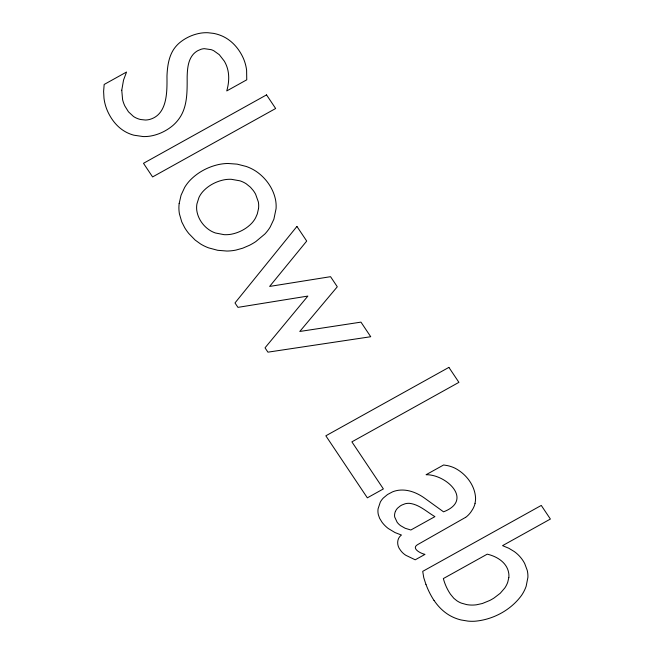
<?xml version="1.0" encoding="UTF-8"?>
<svg xmlns="http://www.w3.org/2000/svg" width="654" height="654" viewBox="0 0 654 654"><rect width="100%" height="100%" fill="white"/><g stroke="black" fill="none" stroke-linecap="round" stroke-linejoin="round"><path stroke-width="0.98" d="M465.615 517.347L418.07 544.373C410.377 548.24 420.865 553.595 425.002 554.371L415.225 559.808L405.848 555.303A22.187 19.293 -13.3 0 1 400.232 549.875C396.684 545.518 396.577 538.504 401.433 535.037L395.008 532.56L388.247 528.489A37.564 32.667 -13.3 0 1 381.985 522.17L379.582 518.246L378.306 514.543A21.271 18.5 -13.3 0 1 378.077 508.82L380.293 502.141A20.944 18.214 -13.3 0 1 383.326 498.013L387.544 494.514L392.49 491.882A21.95 19.08 -13.3 0 1 398.654 490.255C408.055 489.061 417.342 492.895 424.83 498.315L443.543 511.829C473.815 500.212 446.298 474.33 426.089 474.722L443.616 464.978L447.598 465.632A33.534 29.16 -13.3 0 1 454.963 468.174C466.008 473.88 474.984 485.35 475.564 498.062A29.61 25.743 -13.3 0 1 474.992 503.376M434.035 600.38C438.687 607.386 445.014 613.403 452.674 617.008A43.385 37.719 -13.3 0 0 461.119 619.976L467.937 621.104A42.796 37.213 -13.3 0 0 474.886 621.226C493.067 619.69 510.913 610.092 521.647 595.246A44.905 39.044 -13.3 0 0 526.143 586.311L527.909 577.31A34.637 30.117 -13.3 0 0 527.23 570.345L524.704 563.584A44.39 38.594 -13.3 0 0 521.884 559.056A40.793 35.463 -13.3 0 0 514.346 551.608L508.877 548.289L502.558 545.64L550.39 519.047L541.275 505.428L422.713 571.359L423.784 577.752L425.926 584.39M465.656 517.388A24.55 21.345 -13.3 0 0 471.796 510.651A25.858 22.489 -13.3 0 0 475.082 503.384M433.978 600.405A102.645 89.246 -13.3 0 1 425.975 584.374M121.767 90.227L122.584 99.563A41.349 35.954 -13.3 0 0 124.889 106.054L128.462 111.809L133.49 116.486A21.917 19.064 -13.3 0 0 140.643 119.518L145.368 120.025A15.925 13.848 -13.3 0 0 149.938 119.363C167.915 114.164 167.056 90.636 166.974 76.019C167.367 67.198 168.47 57.977 173.114 50.268A32.259 28.048 -13.3 0 1 179.498 42.829C185.515 37.809 192.905 34.433 200.631 33.15A33.125 28.801 -13.3 0 1 207.98 32.733L213.515 33.37A38.929 33.844 -13.3 0 1 217.193 34.245A38.414 33.395 -13.3 0 1 224.069 36.959C232.611 41.341 239.094 49.066 243.084 57.691A56.473 49.107 -13.3 0 1 246.607 70.231L246.754 79.813L226.758 90.931C228.859 83.565 229.562 75.586 227.363 68.163A41.112 35.749 -13.3 0 0 224.314 61.149L219.286 54.683L213.825 50.775A21.803 18.958 -13.3 0 0 211.226 49.671L204.31 48.666A12.99 11.298 -13.3 0 0 201.023 49.287L197.851 50.644A16.816 14.625 -13.3 0 0 193.077 54.486C187.927 60.585 187.404 69.046 187.158 76.673C187.142 91.249 187.804 107.771 178.166 119.903A38.333 33.329 -13.3 0 1 172.493 125.83C166.206 130.988 158.62 134.642 150.592 136.04A34.122 29.667 -13.3 0 1 143.161 136.563L133.89 135.198A37.67 32.757 -13.3 0 1 125.388 131.756C117.205 127.187 111.213 119.42 107.469 110.943A61.149 53.17 -13.3 0 1 103.978 98.19L103.61 91.446L104.166 84.464L126.541 72.022L123.524 80.115L121.767 90.227M179.155 203.59L178.967 205.667A46.467 40.401 -13.3 0 0 179.417 213.858L181.755 221.878L184.747 227.772A66.773 58.059 -13.3 0 0 188.793 233.527L195.137 240.051L200.549 243.958A47.628 41.406 -13.3 0 0 208.634 247.874L217.668 250.294L226.889 251.046A42.199 36.689 -13.3 0 0 235.963 250.073L242.683 248.201L249.321 245.356A58.108 50.521 -13.3 0 0 255.828 241.579L264.813 234.067A44.317 38.529 -13.3 0 0 270.167 227.085L273.879 219.221L276.07 208.683A46.295 40.254 -13.3 0 0 275.653 200.41C273.503 188.687 266.08 178.199 256.327 171.487A47.178 41.022 -13.3 0 0 246.305 166.476L237.157 164.146L227.821 163.475A43.532 37.85 -13.3 0 0 218.616 164.538C207.792 166.95 197.557 172.452 189.881 180.488A43.238 37.597 -13.3 0 0 184.673 187.396L181.068 195.194L179.155 203.59M508.828 577.531L507.741 582.224A28.915 25.138 -13.3 0 1 504.782 588.011L500.236 593.268L494.113 597.96A49.9 43.385 -13.3 0 1 489.74 600.478L482.374 603.503L476.545 604.778A29.177 25.375 -13.3 0 1 470.782 605.04A29.585 25.727 -13.3 0 1 466.515 604.566L461.315 603.102A24.427 21.239 -13.3 0 1 456.786 600.699L453.819 598.279L450.459 594.216A67.485 58.672 -13.3 0 1 443.355 578.561L487.23 554.167C496.803 556.35 507.005 562.489 508.689 572.961A22.399 19.473 -13.3 0 1 508.828 577.531M258.526 208.577L257.284 213.964L255.616 217.782A28.122 24.451 -13.3 0 1 251.528 223.447C246.149 228.99 238.955 232.726 231.393 234.197A27.934 24.288 -13.3 0 1 224.085 234.663L215.477 232.996A28.375 24.672 -13.3 0 1 210.4 230.658C203.247 226.284 197.925 218.689 196.764 210.335A28.727 24.983 -13.3 0 1 196.944 203.835L198.996 197.402A27.476 23.887 -13.3 0 1 202.748 191.704C208.25 185.564 215.926 181.51 223.962 179.85A28.719 24.975 -13.3 0 1 231.312 179.302L239.961 180.831A27.672 24.059 -13.3 0 1 246.198 183.782L250.457 187.232L253.221 190.461A40.842 35.512 -13.3 0 1 255.6 194.189L258.355 201.947A29.798 25.915 -13.3 0 1 258.526 208.577M395.384 511.502L395.171 512.041A12.884 11.2 -13.3 0 0 394.722 513.717A12.213 10.619 -13.3 0 0 394.705 517.052L397.117 522.227A20.814 18.099 -13.3 0 0 400.608 525.685L405.186 528.277L410.867 530.002L434.918 516.627C426.849 511.951 419.288 504.479 409.567 503.351A12.336 10.726 -13.3 0 0 405.096 503.784L401.973 504.986A16.979 14.764 -13.3 0 0 400.158 506.033L397.665 508.076A11.985 10.423 -13.3 0 0 395.384 511.502M296.924 226.439L234.99 302.941L237.95 307.364L307.862 296.074L265.025 347.822L267.927 352.163L370.728 336.728L360.959 322.128L299.769 331.472L337.3 286.779L330.548 276.683L269.628 286.427L306.71 241.064L296.924 226.439M266.538 94.887L143.488 163.312L152.595 176.932L275.653 108.507L266.538 94.887M448.897 367.385L325.839 435.809L367.344 497.833L383.375 488.922L351.885 441.859L458.912 382.353L448.897 367.385"/></g></svg>
